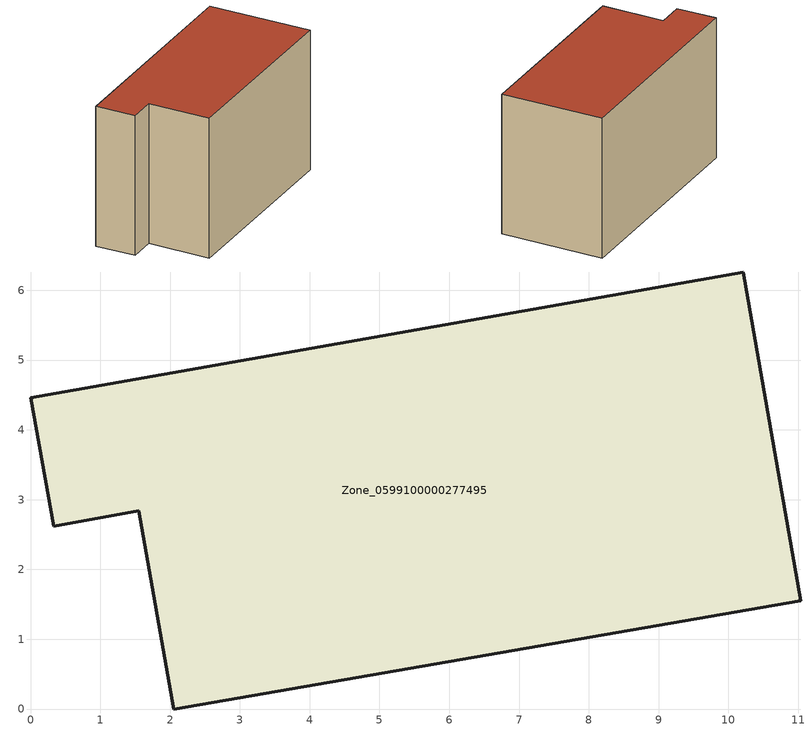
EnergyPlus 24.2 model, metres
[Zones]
Zone_0599100000277495
 floor ground (C_G): 1.55,2.84 0.33,2.62 0,4.46 10.21,6.26 11.04,1.55 2.05,0 z0
 wall outside (C_F): 10.21,6.26 0,4.46 0.33,2.62 1.55,2.84 2.05,0 11.04,1.55 10.21,6.26 z0:6.63
 roof outside (C_R): 2.05,0 11.04,1.55 10.21,6.26 0,4.46 0.33,2.62 1.55,2.84 z6.63
[BUILDING]
Pand.0599100000277495: North Axis=0; Terrain=City; Loads Convergence Tolerance Value=0.04; Temperature Convergence Tolerance Value=0.4; Solar Distribution=FullExterior; Maximum Number of Warmup Days=25; Minimum Number of Warmup Days=1
[Site:Location]
Rotterdam.The.Hague.AP_ZH_NLD Design_Conditions: Latitude=51.96; Longitude=4.45; Time Zone=1; Elevation=-4.5
[SITE:GROUNDTEMPERATURE:BUILDINGSURFACE]
18, 18, 18, 18, 18, 18, 18, 18, 18, 18, 18, 18
[MATERIAL] Thermal Absorptance=0.9; Solar Absorptance=0.7; Visible Absorptance=0.7
Name | Roughness | Thickness | Conductivity | Density | Specific Heat
G.TI.1946 | MediumSmooth | 0.15 | 1 | 540 | 1210
F.TI.1946 | Rough | 0.3 | 0.857143 | 1920 | 840
R.TI.1946 | MediumRough | 0.2 | 0.1 | 1500 | 1000
[CONSTRUCTION]
C_G: G.TI.1946
C_F: F.TI.1946
C_R: R.TI.1946
[ZONE]
Zone_0599100000277495: Type=1; Multiplier=1; Ceiling Height=Autocalculate; Volume=Autocalculate; Floor Area=autocalculate; Part of Total Floor Area=Yes
[ZONEINFILTRATION:DESIGNFLOWRATE]
Infil_Zone_0599100000277495: Zone or ZoneList or Space or SpaceList=Zone_0599100000277495; Schedule=AlwaysOn; Design Flow Rate Calculation Method=Flow/Area; Flow Rate per Floor Area=0.003; Constant Term Coefficient=1; Temperature Term Coefficient=0; Velocity Term Coefficient=0; Velocity Squared Term Coefficient=0
[HVACTEMPLATE:ZONE:IDEALLOADSAIRSYSTEM]
Zone_0599100000277495: Maximum Heating Supply Air Temperature=50; Minimum Cooling Supply Air Temperature=13; Maximum Heating Supply Air Humidity Ratio=0.0156; Minimum Cooling Supply Air Humidity Ratio=0.0077; Heating Limit=NoLimit; Cooling Limit=NoLimit; Dehumidification Control Type=ConstantSensibleHeatRatio; Cooling Sensible Heat Ratio=0.7; Dehumidification Setpoint=60; Humidification Control Type=None; Humidification Setpoint=30; Outdoor Air Method=None; Outdoor Air Flow Rate per Person=0.00944; Outdoor Air Flow Rate per Zone Floor Area=0; Outdoor Air Flow Rate per Zone=0; Demand Controlled Ventilation Type=None; Outdoor Air Economizer Type=NoEconomizer; Heat Recovery Type=None; Sensible Heat Recovery Effectiveness=0.7; Latent Heat Recovery Effectiveness=0.65
[ZONECONTROL:THERMOSTAT]
ThermostatControl_Zone_0599100000277495: Zone or ZoneList=Zone_0599100000277495; Control Type Schedule=DualSetpointControlType; Control 1=Thermostat_Zone_0599100000277495; Temperature Difference Between Cutout And Setpoint=0
[THERMOSTATSETPOINT:DUALSETPOINT]
Thermostat_Zone_0599100000277495: Heating Setpoint Temperature Schedule=HeatingSetpoint_Zone_0599100000277495; Cooling Setpoint Temperature Schedule=CoolingSetpoint_Zone_0599100000277495
[SCHEDULE:COMPACT]
HeatingSetpoint_Zone_0599100000277495: Through: 12/31, For: AllDays, Until: 24:00, 21
CoolingSetpoint_Zone_0599100000277495: Through: 12/31, For: AllDays, Until: 24:00, 24
DualSetpointControlType: Through: 12/31, For: AllDays, Until: 24:00, 4
AlwaysOn: Through: 12/31, For: AllDays, Until: 24:00, 1
